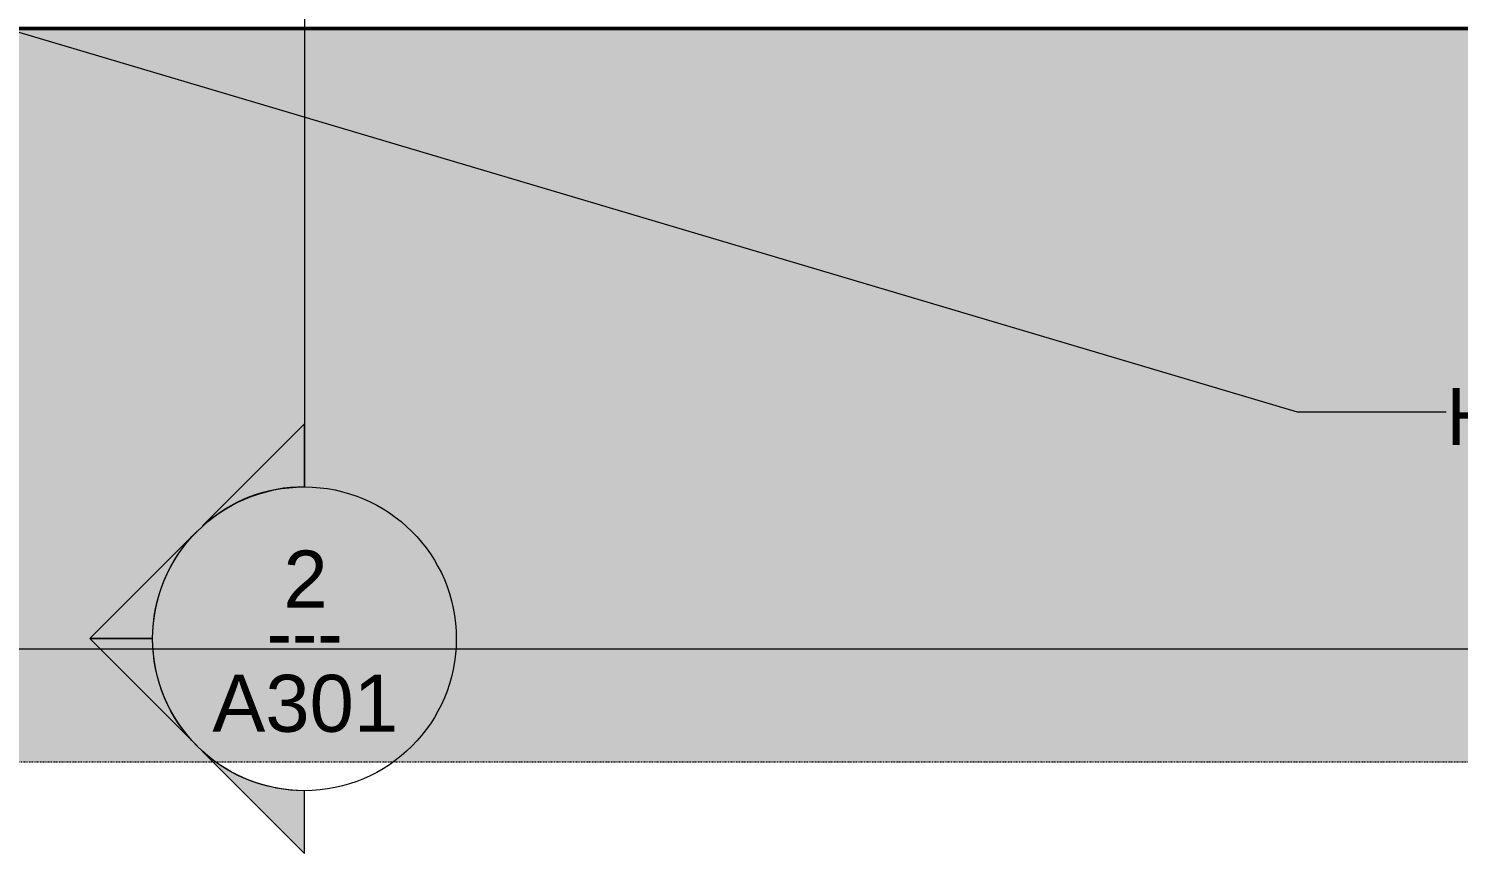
# Model space of a CAD drawing. Header units: inches. Extents: x 1747 to 7619, y -160 to 618.
# Drawn here: x 3727.1 to 3953.1, y -160.3 to -30 of the extents above; entities that cross this region are included whole.
import ezdxf

# ---------------------------------------------------------------- set-up
doc = ezdxf.new("R2010")
doc.units = ezdxf.units.IN
doc.header["$MEASUREMENT"] = 0
doc.linetypes.add('Aligning Line 1_8_', pattern=[0.25, 0.125, -0.125])
doc.linetypes.add('Grid Line 1_2_', pattern=[0.875, 0.5, -0.125, 0.125, -0.125])
for name, color, linetype, lineweight in [('0-1', 7, 'Continuous', 5), ('A-FLOR-LEVL-1', 51, 'Grid Line 1_2_', 9), ('C-TOPO', 7, 'Continuous', 9), ('C-TOPO-1', 250, 'Continuous', 50), ('G-ANNO-SYMB', 111, 'Aligning Line 1_8_', 9), ('G-ANNO-SYMB-3', 111, 'Continuous', 9), ('G-ANNO-TEXT', 231, 'Continuous', 9)]:
    doc.layers.add(name, color=color, linetype=linetype, lineweight=lineweight)
doc.styles.add('Arial', font='arial.ttf', dxfattribs={"height": 9})
doc.styles.add('Century Gothic', font='ufonts.com_century-gothic.ttf', dxfattribs={"height": 9})

# ---------------------------------------------------------------- blocks, each defined once
blk = doc.blocks.new('CTR - 2nd Phase_rvt-1-BUILDING ELEVATION - EAST')
at = {"layer": 'A-FLOR-LEVL-1'}
for p, q in [((1814.21, -30), (4168.71, -30)), ((1814.21, -128), (4168.71, -128))]:
    blk.add_line(p, q, dxfattribs=at)
blk = doc.blocks.new('CTR  - Topography_rvt-1-BUILDING ELEVATION - EAST')
at = {"layer": 'C-TOPO'}
h = blk.add_hatch(dxfattribs=at)
h.set_pattern_fill('FP_15', color=256, style=0, pattern_type=2)
h.set_pattern_definition([(0, (2870.5, 0), (24, 24), [24, -24]), (0, (2870.5, 9), (24, 24), [24, -24]), (0, (2870.5, 18), (24, 24), [24, -24]), (90, (2873.5, 21), (-24, 24), [24, -24]), (90, (2882.5, 21), (-24, 24), [24, -24]), (90, (2891.5, 21), (-24, 24), [24, -24])])
h.paths.add_polyline_path([(3370.11, -145.87), (4004.23, -145.87), (4004.23, -30), (1910.93, -30), (1910.93, -145.87), (3365.32, -145.87)], flags=0)
at = {"layer": 'A-FLOR-LEVL-1'}
blk.add_line((1814.21, -128), (4168.71, -128), dxfattribs=at)
at = {"layer": 'C-TOPO-1'}
for p, q in [((3672.36, -30), (3741.49, -30)), ((3741.49, -30), (3748.09, -30)), ((3748.09, -30), (3761.64, -30)), ((3761.64, -30), (3784.75, -30)), ((3784.75, -30), (3796.38, -30)), ((3796.38, -30), (3863.63, -30)), ((3863.63, -30), (3884.65, -30)), ((3884.65, -30), (3904.8, -30)), ((3904.8, -30), (3921.45, -30)), ((3921.45, -30), (3949.5, -30)), ((3949.5, -30), (3958.06, -30))]:
    blk.add_line(p, q, dxfattribs=at)
blk = doc.blocks.new('CTR - 1st Phase - Common Walls_rvt-1-BUILDING ELEVATION - EAST')
at = {"layer": 'A-FLOR-LEVL-1'}
for p, q in [((1814.21, -30), (4168.71, -30)), ((1814.21, -128), (4168.71, -128))]:
    blk.add_line(p, q, dxfattribs=at)
blk = doc.blocks.new('Section - Section Head - Filled-22785-BUILDING ELEVATION - EAST')
at = {"layer": 'G-ANNO-SYMB-3'}
h = blk.add_hatch(color=256, dxfattribs=at)
edge = h.paths.add_edge_path(flags=0)
edge.add_line((2563.93, -108.54), (2547.82, -92.44))
edge.add_line((2547.82, -92.44), (2547.82, -102.35))
edge.add_arc((2547.82, -126.38), 24.03, 47.9216, 90, ccw=False)
h = blk.add_hatch(color=256, dxfattribs=at)
edge = h.paths.add_edge_path(flags=0)
edge.add_arc((2547.82, -126.38), 24, 0, 45, ccw=False)
edge.add_line((2571.82, -126.38), (2581.76, -126.38))
edge.add_line((2581.76, -126.38), (2564.79, -109.41))
h = blk.add_hatch(color=256, dxfattribs=at)
edge = h.paths.add_edge_path(flags=0)
edge.add_line((2564.79, -143.35), (2581.76, -126.38))
edge.add_line((2581.76, -126.38), (2571.82, -126.38))
edge.add_arc((2547.82, -126.38), 24, 315, 360, ccw=False)
h = blk.add_hatch(color=256, dxfattribs=at)
edge = h.paths.add_edge_path(flags=0)
edge.add_arc((2547.82, -126.38), 24.03, 270, 312.0784, ccw=False)
edge.add_line((2547.82, -150.41), (2547.82, -160.32))
edge.add_line((2547.82, -160.32), (2563.93, -144.22))
for p, q in [((2547.82, -102.35), (2547.82, -92.44)), ((2547.82, -92.44), (2563.93, -108.54)), ((2564.79, -109.41), (2581.76, -126.38)), ((2581.76, -126.38), (2564.79, -143.35)), ((2571.82, -126.38), (2581.76, -126.38)), ((2581.76, -126.38), (2571.82, -126.38)), ((2563.93, -144.22), (2547.82, -160.32)), ((2547.82, -160.32), (2547.82, -150.41))]:
    blk.add_line(p, q, dxfattribs=at)
for centre, radius, start, end in [((2547.82, -126.41), 24, 90, 270), ((2547.82, -126.38), 24.03, 47.9216, 90), ((2547.82, -126.41), 24, 270, 90), ((2547.82, -126.38), 24, 360, 45), ((2547.82, -126.38), 24, 315, 360), ((2547.82, -126.38), 24.03, 270, 312.0784)]:
    blk.add_arc(centre, radius, start, end, dxfattribs=at)

msp = doc.modelspace()

# ---------------------------------------------------------------- linework, layer by layer
at = {"layer": 'A-FLOR-LEVL-1'}
for p, q in [((1814.9564, -30), (4167.9645, -30)), ((1814.9564, -128), (4167.9645, -128))]:
    msp.add_line(p, q, dxfattribs=at)
at = {"layer": 'G-ANNO-SYMB'}
msp.add_line((1910.9332, -145.8387), (4072.0372, -145.8387), dxfattribs=at)
at = {"layer": 'G-ANNO-SYMB-3'}
msp.add_line((3770.7237, 467.281), (3770.7237, -102.3784), dxfattribs=at)
at = {"layer": 'G-ANNO-TEXT'}
for p, q in [((3607.3134, 4.5163), (3927.6533, -90.5465)), ((3927.6533, -90.5465), (3951.2073, -90.5465))]:
    msp.add_line(p, q, dxfattribs=at)

# ---------------------------------------------------------------- block references
at = {"layer": '0-1'}
for name in ['CTR - 2nd Phase_rvt-1-BUILDING ELEVATION - EAST', 'CTR - 1st Phase - Common Walls_rvt-1-BUILDING ELEVATION - EAST', 'CTR  - Topography_rvt-1-BUILDING ELEVATION - EAST']:
    msp.add_blockref(name, (0, 0), dxfattribs=at)
at = {"layer": 'G-ANNO-SYMB-3', "extrusion": (0, 0, -1)}
msp.add_blockref('Section - Section Head - Filled-22785-BUILDING ELEVATION - EAST', (-6318.5449, 0), dxfattribs=at)

# ---------------------------------------------------------------- texts
at = {"layer": 'G-ANNO-SYMB-3', "char_height": 9, "attachment_point": 1}
for s, insert, width, style in [('2', (3767.4028, -112.4697), 8.484, 'Arial'), ('---', (3764.7514, -120.9764), 15.453, 'Century Gothic'), ('A301', (3756.1587, -132.106), 35.754, 'Arial')]:
    msp.add_mtext(s, dxfattribs=dict(at, insert=insert, width=width, style=style))
at = {"layer": 'G-ANNO-TEXT', "insert": (3951.2073, -86.7985), "char_height": 9, "width": 159.681, "attachment_point": 1, "style": 'Century Gothic'}
msp.add_mtext('HVAC EXHAUST GRILL', dxfattribs=at)

doc.saveas('drawing.dxf')
